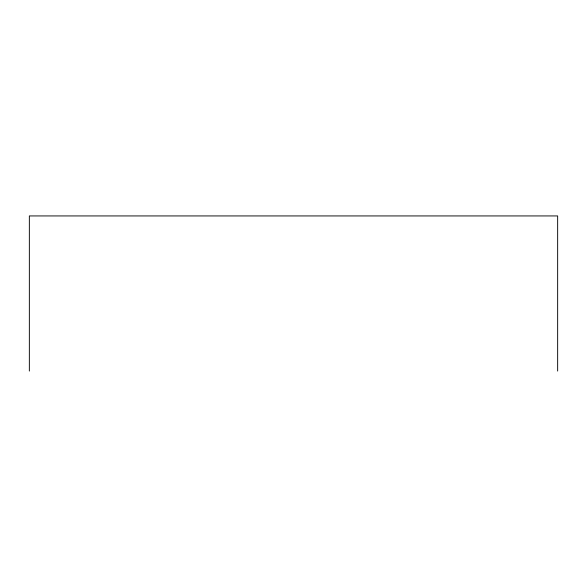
<?xml version="1.0" encoding="UTF-8"?>
<svg xmlns="http://www.w3.org/2000/svg" width="587" height="587" viewBox="0 0 587 587"><rect width="100%" height="100%" fill="white"/><g stroke="black" fill="none" stroke-linecap="round" stroke-linejoin="round"><path stroke-width="0.88" d="M557.65 371.065L557.65 215.935L29.35 215.935L29.35 371.065"/></g></svg>
